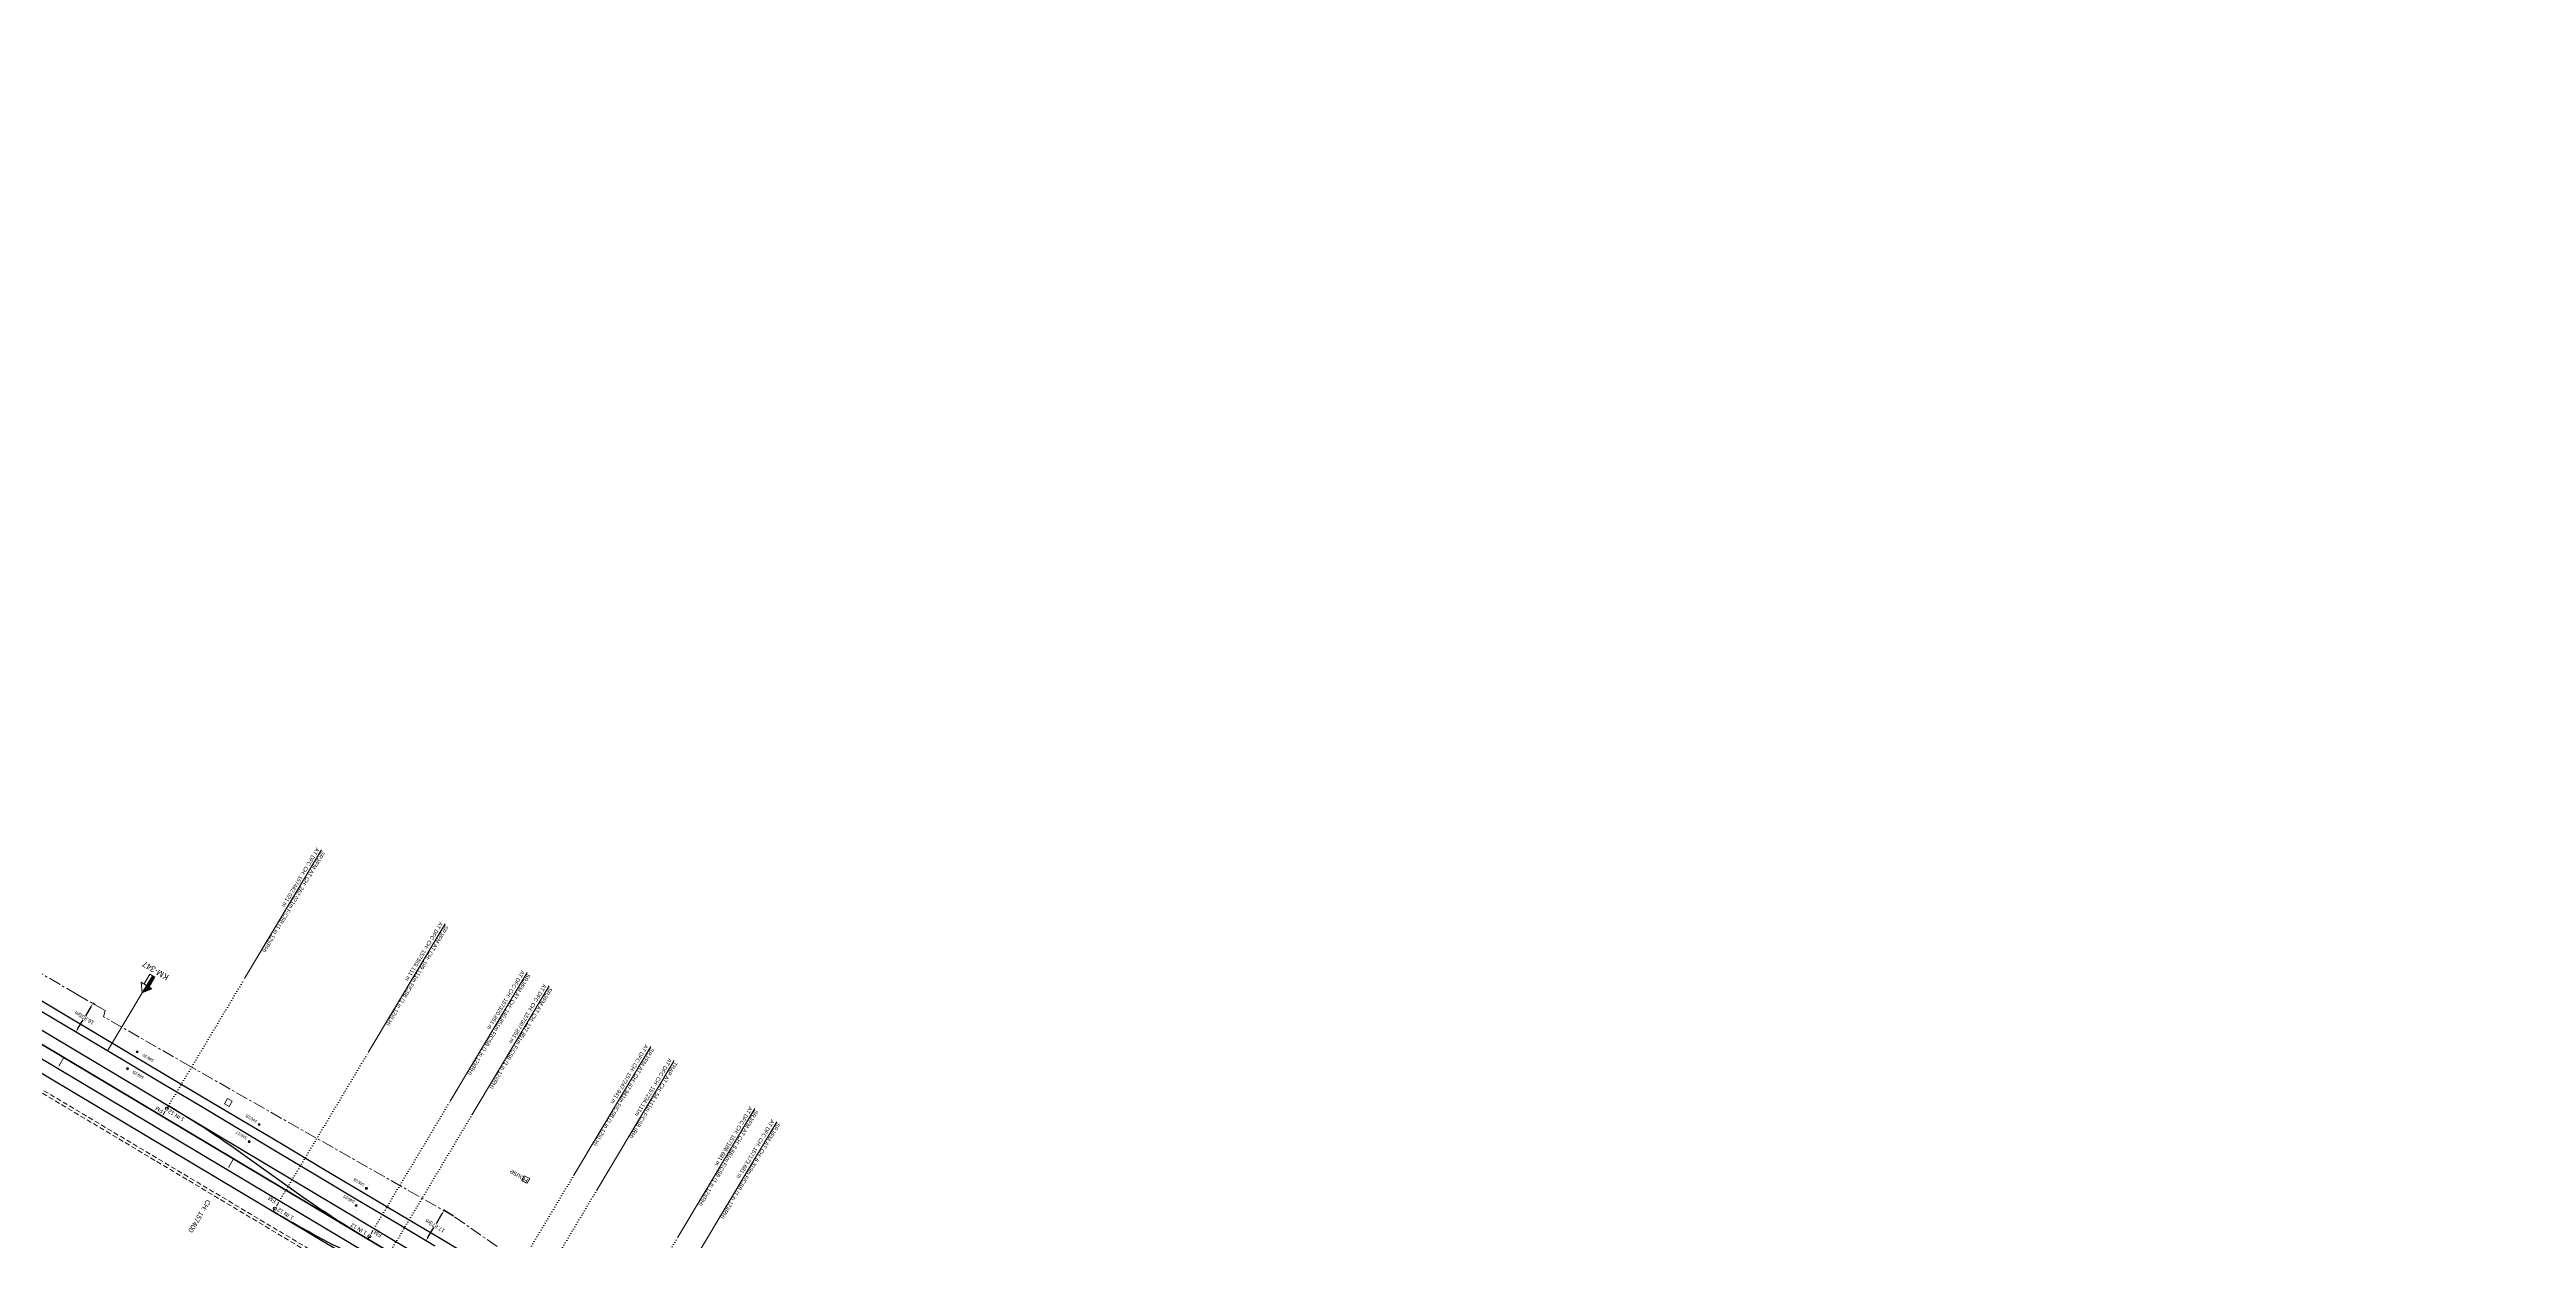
# Model space of a CAD drawing. Header units: metres. Extents: x 597821 to 610090, y 3402206 to 3407451.
# Drawn here: x 605227 to 606480, y 3405021 to 3405623 of the extents above; entities that cross this region are included whole.
import ezdxf
from ezdxf.enums import TextEntityAlignment as Align

# ---------------------------------------------------------------- set-up
doc = ezdxf.new("R2010")
doc.units = ezdxf.units.M
doc.header["$MEASUREMENT"] = 0
for name, pattern in [('CENTER', [2, 1.25, -0.25, 0.25, -0.25]), ('DASHED', [0.75, 0.5, -0.25]), ('DOT', [0.25, 0, -0.25])]:
    doc.linetypes.add(name, pattern=pattern)
doc.layers.get('Defpoints').update_dxf_attribs({"color": 5})
for name, color, linetype, lineweight in [('Commercial Building Pucca', 7, 'Continuous', 0), ('Existing IR Chainage', 7, 'Continuous', 0), ('Existing IR Track', 143, 'Continuous', 0), ('KM STONE', 7, 'Continuous', 0), ("NEW CHAWAPAIL STN. SRJ's", 10, 'Continuous', 0), ('OHE MAST', 7, 'Continuous', 0), ('Proposed Chainage', 10, 'Continuous', 0), ('PROPOSED DFCC TRACK', 1, 'Continuous', 0), ('Side Details', 7, 'Continuous', 0), ('Text1', 7, 'Continuous', 0), ('Trolley Stand', 7, 'Continuous', 0)]:
    doc.layers.add(name, color=color, linetype=linetype, lineweight=lineweight)
doc.layers.add('Existing Railway Boundary', color=7, linetype='CENTER')
doc.styles.add('ARIAL', font='arial.ttf')
doc.styles.get("Standard").update_dxf_attribs({"font": 'arial.ttf'})
doc.styles.add('Style-Arial', font='arial.ttf')
doc.dimstyles.get("Standard").update_dxf_attribs({"dimtxt": 0.18, "dimasz": 0.18, "dimexe": 0.18, "dimexo": 0.0625, "dimgap": 0.09, "dimtad": 0, "dimtih": 1, "dimtoh": 1, "dimdec": 4, "dimzin": 0, "dimdsep": 46, "dimtxsty": 'Standard', "dimcen": 0.09, "dimadec": 0, "dimazin": 0, "dimtfac": 1, "dimtdec": 4, "dimtofl": 0, "dimtmove": 0, "dimatfit": 3, "dimfxl": 1, "dimtolj": 1, "dimtzin": 0, "dimarcsym": 0})

# ---------------------------------------------------------------- blocks, each defined once
blk = doc.blocks.new('KM POST PLAN')
h = blk.add_hatch(color=256)
h.dxf.hatch_style = 1
h.paths.add_polyline_path([(0, -8.5), (-3, -8.5), (-3, -20), (0, -20)])
h.paths.add_polyline_path([(0, -8.5), (0, 0), (-6.3, -8.5)])
for points in [[(0, 0), (-6.3, -8.5), (6.3, -8.5)], [(0, 0), (0, -20)], [(0, 0), (6.3, -8.5)], [(3, -8.5), (3, -20), (-3, -20), (-3, -8.5)]]:
    blk.add_lwpolyline(points)
at = {"style": 'Style-Arial'}
blk.add_attdef('KM-POST', text='', height=6, dxfattribs=at).set_placement((0, -26, -263.9), align=Align.MIDDLE_CENTER)
blk = doc.blocks.new('OHE MAST')
h = blk.add_hatch(color=7)
h.dxf.hatch_style = 1
edge = h.paths.add_edge_path()
edge.add_arc((0, 0), 0.514, 0, 360)
at = {"const_width": 0.01}
for points in [[(1.5, 3.5), (1.5, 2), (-1.5, 2), (-1.5, 3.5)], [(0, 2), (0, 0)]]:
    blk.add_lwpolyline(points, dxfattribs=at)
blk.add_circle((0, 0), 0.514)
blk = doc.blocks.new('*D79')
at = {"layer": 'Defpoints', "color": 0, "transparency": 16777216}
for p in [(605250.4, 3405139.8), (605240.6, 3405126.1), (605241.8, 3405125.4)]:
    blk.add_point(p, dxfattribs=at)
at = {"layer": 'Text1', "color": 0, "lineweight": -2, "transparency": 16777216}
for p, q in [((605248.2, 3405138.8), (605245.5, 3405134.3)), ((605250.3, 3405139.9), (605249.1, 3405140.6)), ((605241.7, 3405125.4), (605240.5, 3405126.2)), ((605241.6, 3405127.8), (605244.3, 3405132.3))]:
    blk.add_line(p, q, dxfattribs=at)
at = {"layer": 'Text1', "color": 0, "transparency": 16777216}
for points in [[(605247.9, 3405139), (605248.4, 3405138.6), (605249.2, 3405140.5)], [(605241.3, 3405128), (605241.9, 3405127.6), (605240.6, 3405126.1)]]:
    blk.add_solid(points, dxfattribs=at)
at = {"layer": 'Text1', "color": 0, "lineweight": 0, "transparency": 16777216, "insert": (605244.9, 3405133.3), "char_height": 2, "attachment_point": 5, "rotation": 149, "style": 'Style-Arial'}
blk.add_mtext('\\A1;16.805m', dxfattribs=at)
blk = doc.blocks.new('TerminatorOpen_0.5')
at = {"color": 0, "linetype": 'ByBlock', "lineweight": -2}
for q in [(-1, 0.25), (-1, 0), (-1, -0.25)]:
    blk.add_line((0, 0), q, dxfattribs=at)
blk = doc.blocks.new('*D80')
at = {"layer": 'Defpoints', "color": 0, "transparency": 16777216}
for p in [(605431.6, 3405032.9), (605417.7, 3405020.4), (605422.4, 3405017.5)]:
    blk.add_point(p, dxfattribs=at)
at = {"layer": 'Text1', "color": 0, "lineweight": -2, "transparency": 16777216}
for p, q in [((605418.7, 3405022.1), (605421.7, 3405027.1)), ((605425.8, 3405034), (605422.9, 3405029)), ((605431.5, 3405033), (605426.7, 3405035.8)), ((605422.3, 3405017.6), (605417.6, 3405020.4))]:
    blk.add_line(p, q, dxfattribs=at)
at = {"layer": 'Text1', "color": 0, "transparency": 16777216}
for points in [[(605425.5, 3405034.2), (605426.1, 3405033.8), (605426.9, 3405035.7)], [(605418.4, 3405022.2), (605419, 3405021.9), (605417.7, 3405020.4)]]:
    blk.add_solid(points, dxfattribs=at)
at = {"layer": 'Text1', "color": 0, "lineweight": 0, "transparency": 16777216, "insert": (605422.3, 3405028), "char_height": 2, "attachment_point": 5, "rotation": 149, "style": 'Style-Arial'}
blk.add_mtext('\\A1;17.873m', dxfattribs=at)

msp = doc.modelspace()

# ---------------------------------------------------------------- linework, layer by layer
at = {"layer": 'Commercial Building Pucca'}
msp.add_polyline3d([(605470.1648, 3405051.9861, 260.5148), (605468.926, 3405049.4658, 260.3608), (605466.1799, 3405050.7123, 260.5827), (605467.4205, 3405053.2363, 260.5827)], close=True, dxfattribs=at)
at = {"layer": 'Existing IR Chainage', "color": 7, "linetype": 'Continuous', "lineweight": 13}
msp.add_line((605256.5879, 3405116.5403), (605274.1476, 3405145.9767), dxfattribs=at)
at = {"layer": 'Existing IR Track', "color": 0, "lineweight": 25, "flags": 128}
for points in [[(605421.7118, 3405017.9768), (605402.2024, 3405029.6117), (605383.1211, 3405040.9923), (605362.8586, 3405053.0903), (605342.3767, 3405065.3192), (605322.5775, 3405077.153), (605302.2576, 3405089.298), (605283.91, 3405100.2424), (605265.4036, 3405111.2814), (605247.4964, 3405121.9637), (605229.6202, 3405132.6274), (605210.9391, 3405143.7753)], [(605446.8182, 3405008.4118), (605424.021, 3405021.9722), (605404.5721, 3405033.5701), (605391.3711, 3405041.4423), (605365.2222, 3405057.0396), (605345.1009, 3405069.0415), (605324.9242, 3405081.0745), (605304.6512, 3405093.1648), (605286.2403, 3405104.1356), (605267.8781, 3405115.0773), (605249.8294, 3405125.8591), (605231.8054, 3405136.6261), (605213.2832, 3405147.6898)]]:
    msp.add_lwpolyline(points, dxfattribs=at)
at = {"layer": 'Existing Railway Boundary', "color": 36, "lineweight": 20, "ltscale": 5}
msp.add_lwpolyline([(605453.7088, 3405017.4089), (605431.5793, 3405032.9019), (605298.5889, 3405108.5851), (605254.619, 3405133.7955), (605255.357, 3405137.0002), (605241.1596, 3405145.0171), (605219.6297, 3405157.6928)], dxfattribs=at)
at = {"layer": "NEW CHAWAPAIL STN. SRJ's", "lineweight": 13, "flags": 128}
for points in [[(605364.8829, 3405218.3205), (605325.9555, 3405153.183)], [(605427.4598, 3405180.904), (605388.5322, 3405115.7666)], [(605468.8786, 3405156.1348), (605429.9529, 3405091)], [(605480.0378, 3405149.4661), (605441.1116, 3405084.3279)], [(605531.4571, 3405118.721), (605492.5297, 3405053.5836)], [(605543.3183, 3405111.6329), (605504.1247, 3405046.0262)], [(605584.0352, 3405087.2831), (605545.1083, 3405022.1453)], [(605595.1927, 3405080.6117), (605556.2659, 3405015.4739)]]:
    msp.add_lwpolyline(points, dxfattribs=at)
at = {"layer": "NEW CHAWAPAIL STN. SRJ's", "linetype": 'DOT', "lineweight": 13, "ltscale": 5, "flags": 128}
for points in [[(605287.4281, 3405088.7097), (605325.9555, 3405153.183)], [(605343.5915, 3405040.5848), (605388.5322, 3405115.7666)], [(605391.4302, 3405026.5586), (605429.9529, 3405091)], [(605441.1116, 3405084.3279), (605399.3939, 3405014.5186)], [(605492.5297, 3405053.5836), (605447.6041, 3404978.4274)], [(605504.1247, 3405046.0262), (605456.2697, 3404965.9679)], [(605503.3959, 3404952.3675), (605545.1083, 3405022.1453)]]:
    msp.add_lwpolyline(points, dxfattribs=at)
at = {"layer": 'Proposed Chainage', "lineweight": 0, "flags": 128}
for points in [[(605231.8757, 3405108.8018), (605234.4406, 3405113.0938)], [(605317.7159, 3405057.5041), (605320.2808, 3405061.7961)]]:
    msp.add_lwpolyline(points, dxfattribs=at)
at = {"layer": 'PROPOSED DFCC TRACK', "color": 1, "linetype": 'Continuous', "lineweight": 50, "flags": 128}
msp.add_lwpolyline([(607347.5156, 3403829.6526), (607112.557, 3403985.9371), (607107.3529, 3403989.3983), (607102.1477, 3403992.8578), (607096.9403, 3403996.3141), (607091.7297, 3403999.7655), (607086.5148, 3404003.2104), (607081.2946, 3404006.6471), (607076.0678, 3404010.074), (607070.8336, 3404013.4895, 0.007076586), (607010.9855, 3404051.2454), (607005.6489, 3404054.4986), (607000.3052, 3404057.7402), (606994.9554, 3404060.9717), (606989.6007, 3404064.1948), (606984.2418, 3404067.4112), (606978.88, 3404070.6226), (606973.5162, 3404073.8307), (606968.1513, 3404077.0371), (604380.3623, 3405623.4867)], format="xyb", dxfattribs=at)
at = {"layer": 'PROPOSED DFCC TRACK', "linetype": 'Continuous', "lineweight": 25, "flags": 128}
for points in [[(604464.4415, 3405565.9604), (606726.5509, 3404214.1353)], [(604523.4394, 3405545.2655), (606270.5802, 3404501.183)], [(604576.4072, 3405491.7693), (605456.2697, 3404965.9679)]]:
    msp.add_lwpolyline(points, dxfattribs=at)
at = {"layer": 'PROPOSED DFCC TRACK', "color": 5, "linetype": 'DASHED', "lineweight": 13, "ltscale": 5}
for points in [[(604451.1059, 3405556.7466), (605486.7167, 3404937.8709), (605488.1523, 3404940.2733)], [(604451.8754, 3405558.0342), (605486.1985, 3404939.9279), (605486.8647, 3404941.0428)]]:
    msp.add_lwpolyline(points, dxfattribs=at)
at = {"layer": 'PROPOSED DFCC TRACK', "linetype": 'Continuous', "lineweight": 0, "const_width": 0.5, "flags": 128}
for points in [[(605284.6615, 3405084.1015), (605285.758, 3405086.0269)], [(605342.0065, 3405037.8417), (605343.2423, 3405039.9649)], [(605389.898, 3405023.913), (605390.9164, 3405025.7304)]]:
    msp.add_lwpolyline(points, dxfattribs=at)
at = {"layer": 'PROPOSED DFCC TRACK', "color": 10, "linetype": 'Continuous', "lineweight": 13, "flags": 128}
for points in [[(605286.5626, 3405087.2854), (605287.4176, 3405088.716)], [(605341.2403, 3405036.6505), (605340.3854, 3405035.2198)], [(605389.079, 3405022.6243), (605388.2241, 3405021.1936)]]:
    msp.add_lwpolyline(points, dxfattribs=at)
at = {"layer": 'PROPOSED DFCC TRACK', "linetype": 'Continuous', "lineweight": 25}
for points in [[(605388.2366, 3405021.1861, -0.020789135), (605349.6545, 3405046.476), (605326.0101, 3405063.4199, 0.020789092), (605287.4281, 3405088.7097)], [(605447.6041, 3404978.4274, 0.020789135), (605407.0551, 3405000.4259), (605380.9324, 3405013.2226, -0.020789092), (605340.3834, 3405035.221)]]:
    msp.add_lwpolyline(points, format="xyb", dxfattribs=at)
at = {"layer": 'PROPOSED DFCC TRACK', "color": 10, "linetype": 'Continuous', "lineweight": 13}
for centre in [(605286.5626, 3405087.2854), (605341.2403, 3405036.6505), (605389.079, 3405022.6243)]:
    msp.add_circle(centre, 0.8, dxfattribs=at)
at = {"layer": 'Trolley Stand'}
msp.add_polyline3d([(605318.1077, 3405088.3932, 263.215), (605319.5653, 3405091.054, 263.221), (605317.2764, 3405092.4179, 263.17), (605315.8187, 3405089.7571, 263.17)], close=True, dxfattribs=at)

# ---------------------------------------------------------------- block references
at = {"layer": 'KM STONE', "xscale": 0.5, "yscale": 0.5, "zscale": 0.5, "rotation": 148.9903102435466}
msp.add_blockref('KM POST PLAN', (605274.1479, 3405145.9772), dxfattribs=at).add_auto_attribs({'KM-POST': 'KM-347'})
at = {"layer": 'OHE MAST', "lineweight": 20}
for p, rotation in [((605271.6202, 3405116.0316), 329.0208306544455), ((605266.6846, 3405107.5093), 149.0208306544456), ((605333.2552, 3405079.2634), 329.0208306544455), ((605328.2136, 3405070.5636), 149.0208306544456), ((605387.5447, 3405046.9172), 329.0208306544455), ((605382.3975, 3405038.203), 149.0208306544456)]:
    msp.add_blockref('OHE MAST', p, dxfattribs=dict(at, rotation=rotation))

# ---------------------------------------------------------------- texts
at = {"layer": "NEW CHAWAPAIL STN. SRJ's", "lineweight": 13, "char_height": 2, "attachment_point": 4, "rotation": 239.1376746, "line_spacing_factor": 0.648, "style": 'ARIAL'}
for s, insert, width in [('\\pxsm1;SRJ/FM AT CH: 262.021m F/CSB (1 in 12)(RH)\\PAT DFC CH: 157442.021 m ', (605364.4405, 3405218.1843), 66.469407), ('\\pxsm1;SRJ/FM AT CH: 189.111m F/CSB (1 in 12)(LH)\\PAT DFC CH: 157369.111 m ', (605426.8823, 3405180.7044), 66.469407), ('\\pxsm1;SRJ/FM AT CH: 140.851m F/CSB (1 in 12)(RH)\\PAT DFC CH: 157320.851 m ', (605468.333, 3405156.1259), 66.469407), ('\\pxsm1;SRJ/FM AT CH: 127.851m F/CSB (1 in 12)(RH)\\PAT DFC CH: 157307.851 m ', (605479.4316, 3405149.1904), 60.456446), ('\\pxsm1;SRJ/FM AT CH: 67.941m F/CSB (1 in 12)(LH)\\PAT DFC CH: 157247.941 m ', (605530.8485, 3405118.5853), 60.456446), ('\\pxsm1;TRAP AT CH: 54.111m F/CSB (RH)\\PAT DFC CH: 157234.111m', (605542.7846, 3405111.5935), 45.405569), ('\\pxsm1;SRJ/FM AT CH: 6.681m F/CSB (1 in 12)(RH)\\PAT DFC CH: 157186.681 m ', (605583.57, 3405087.1323), 71.393534), ('\\pxsm1;SRJ/FM AT CH: 6.319m F/CSB (1 in 12)(RH)\\PAT DFC CH: 157173.681 m ', (605594.6447, 3405080.673), 60.456446)]:
    msp.add_mtext(s, dxfattribs=dict(at, insert=insert, width=width))
at = {"layer": 'OHE MAST', "style": 'ARIAL'}
for s, p in [('346/30', (605280.3241, 3405111.9161)), ('346/29', (605275.3282, 3405103.3396)), ('346/27', (605327.5293, 3405072.8012)), ('346/28', (605332.5467, 3405081.1949)), ('346/26', (605386.9558, 3405048.9801)), ('346/25', (605381.8291, 3405040.5006))]:
    msp.add_text(s, height=1.5, rotation=149, dxfattribs=at).set_placement(p)
at = {"layer": 'Proposed Chainage', "lineweight": 0, "insert": (605307.9086, 3405040.8416), "char_height": 2.5, "attachment_point": 4, "rotation": 239.1376746, "line_spacing_factor": 0.6, "style": 'Style-Arial'}
msp.add_mtext('CH: 157400', dxfattribs=at)
at = {"layer": 'PROPOSED DFCC TRACK', "color": 10, "linetype": 'Continuous', "lineweight": 13, "char_height": 2, "attachment_point": 4, "rotation": 149.1376746, "line_spacing_factor": 0.60036, "style": 'ARIAL'}
for s, insert in [('FM', (605284.4774, 3405085.6926)), ('1 IN 12', (605295.2314, 3405081.5274)), ('FM', (605341.5622, 3405040.056)), ('1 IN 12', (605350.4178, 3405031.7437)), ('1 IN 12', (605387.5293, 3405023.9979)), ('FM', (605395.0316, 3405022.7848))]:
    msp.add_mtext(s, dxfattribs=dict(at, insert=insert))
at = {"layer": 'Side Details', "style": 'ARIAL'}
msp.add_text('House', height=2.5, rotation=149, dxfattribs=at).set_placement((605469.6085, 3405051.4553))

# ---------------------------------------------------------------- dimensions: what is measured, and where the dimension line sits
at = {"layer": 'Text1', "color": 0, "lineweight": 0}
for p1, p2, distance, picture, middle in [((605250.3997, 3405139.7994), (605241.7792, 3405125.3741), -1.4153, '*D79', (605244.8746, 3405133.3128)), ((605431.5793, 3405032.9019), (605422.4369, 3405017.5442), -5.5038, '*D80', (605422.2788, 3405028.0384))]:
    dim = msp.add_aligned_dim(p1=p1, p2=p2, distance=distance, dimstyle='Standard', override={"dimtxt": 2, "dimasz": 2, "dimexe": 0.125, "dimexo": 0.125, "dimgap": 0.125, "dimtad": 1, "dimtih": 0, "dimtoh": 0, "dimdec": 3, "dimzin": 3, "dimpost": 'm', "dimtxsty": 'Style-Arial', "dimsah": 1, "dimadec": 4, "dimazin": 3, "dimtmove": 2, "dimatfit": 1, "dimldrblk": 'TerminatorOpen_0.5', "dimfrac": 2, "dimtzin": 11}, dxfattribs=at)
    dim.commit()
    dim.dimension.update_dxf_attribs({"geometry": picture, "text_midpoint": middle, "text_rotation": 149})

doc.saveas('drawing.dxf')
